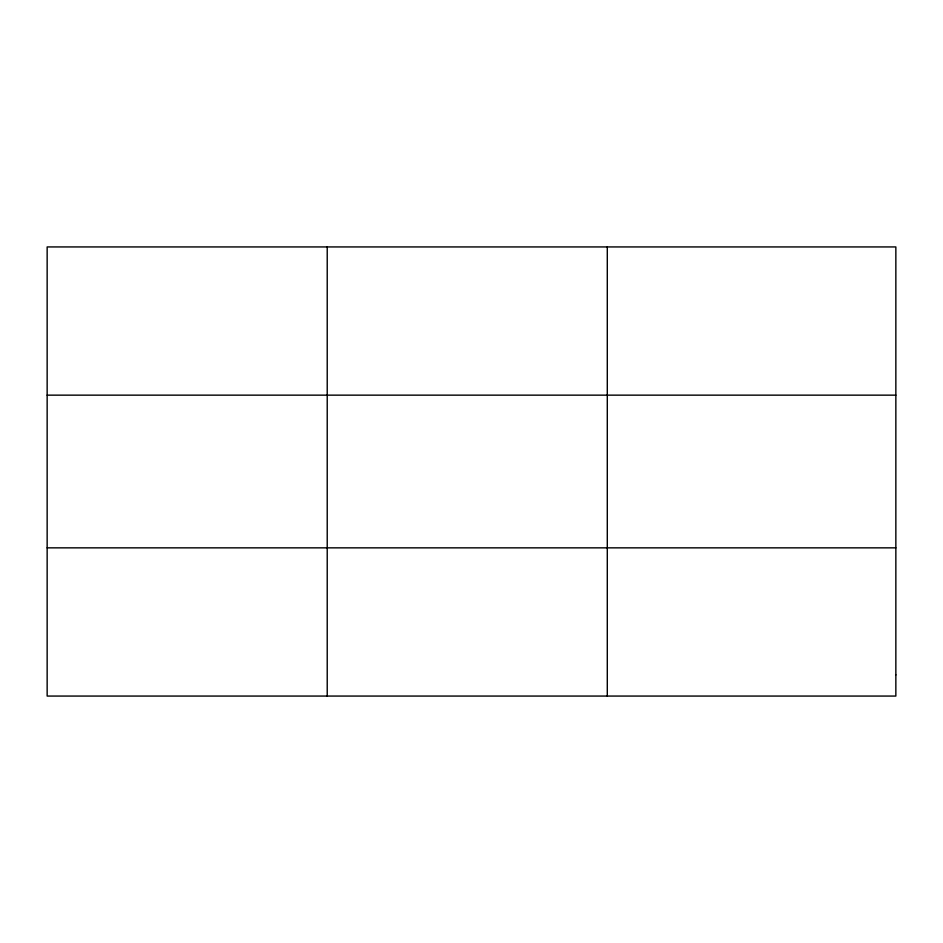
<?xml version="1.0" encoding="UTF-8"?>
<svg xmlns="http://www.w3.org/2000/svg" width="943" height="943" viewBox="0 0 943 943"><rect width="100%" height="100%" fill="white"/><g stroke="black" fill="none" stroke-linecap="round" stroke-linejoin="round"><path stroke-width="1.41" d="M327.221 696.064L327.221 246.936M607.292 696.064L607.292 246.936M47.15 395.152L895.85 395.152M47.15 547.848L895.85 547.848M895.85 674.893L895.85 696.064L47.15 696.064L47.15 246.936L895.85 246.936L895.85 674.893"/></g></svg>
